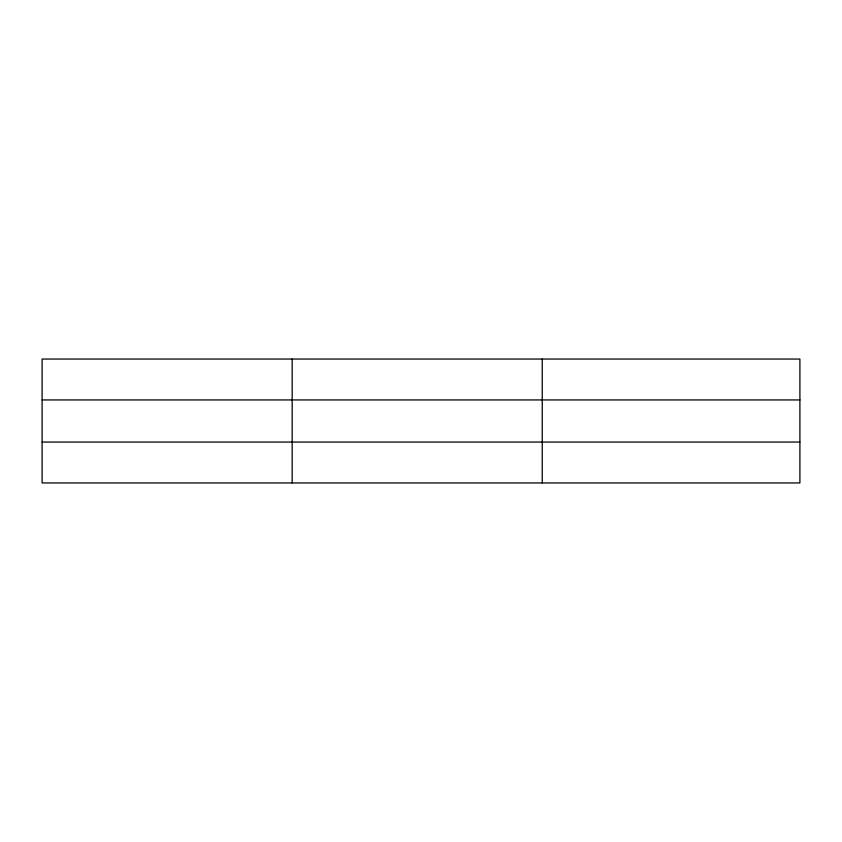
<?xml version="1.0" encoding="UTF-8"?>
<svg xmlns="http://www.w3.org/2000/svg" width="842" height="842" viewBox="0 0 842 842"><rect width="100%" height="100%" fill="white"/><g stroke="black" fill="none" stroke-linecap="round" stroke-linejoin="round"><path stroke-width="1.26" d="M292.174 359.05L292.174 482.95M542.248 359.05L542.248 482.95M799.9 399.939L799.9 359.05L42.1 359.05L42.1 482.95L799.9 482.95L799.9 399.939L42.1 399.939M42.1 442.061L799.9 442.061"/></g></svg>
